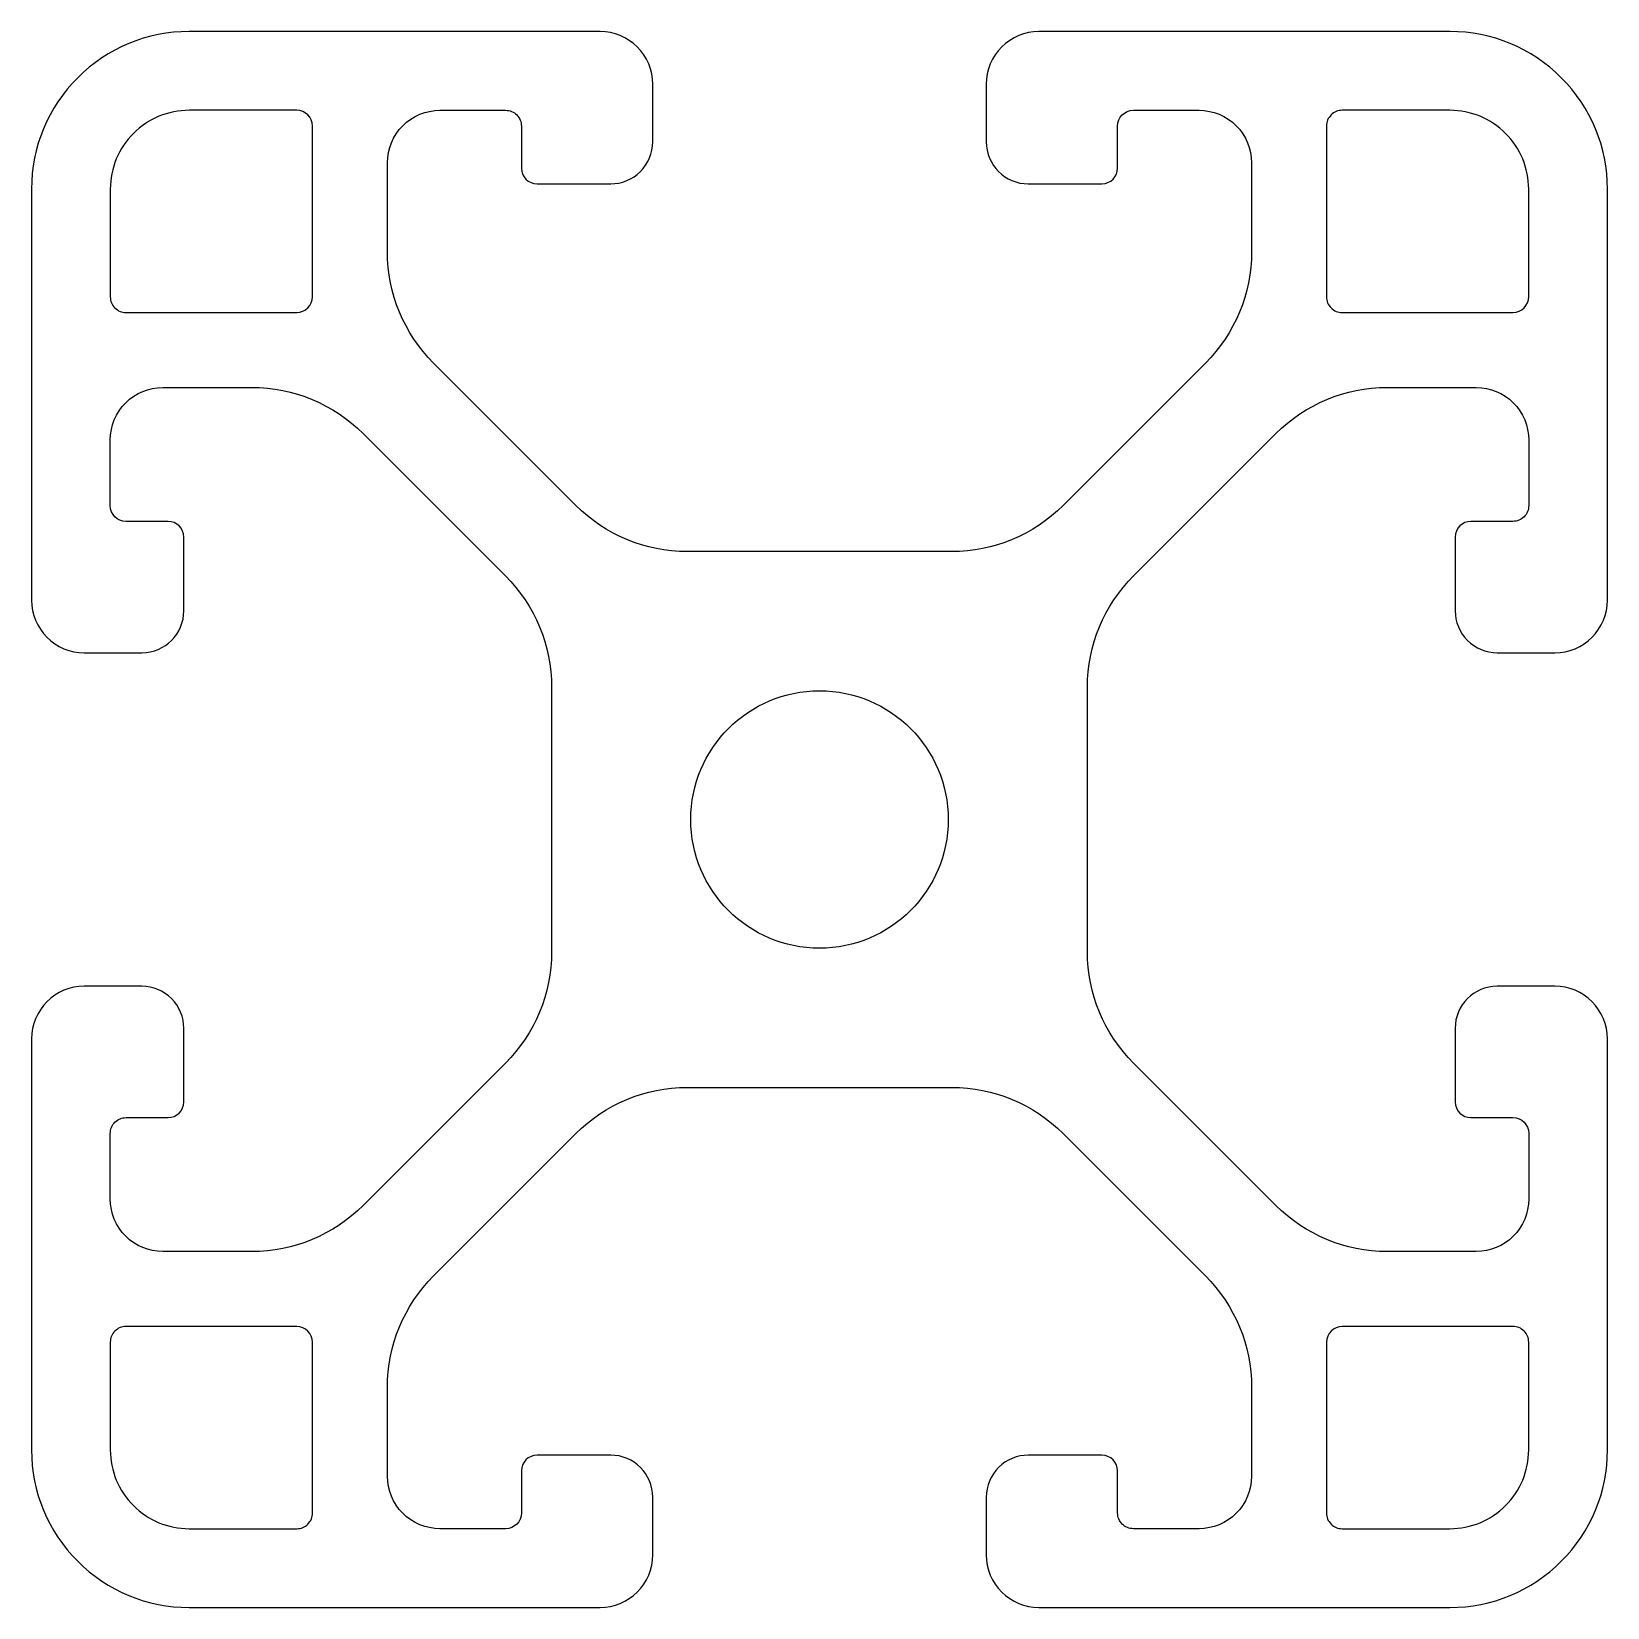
# Model space of a CAD drawing. Header units: millimetres. Extents: x -10.8 to 19.2, y 0 to 30.
import ezdxf

# ---------------------------------------------------------------- set-up
doc = ezdxf.new("R2010")
doc.units = ezdxf.units.MM
doc.layers.get('0').update_dxf_attribs({"linetype": 'CONTINUOUS'})

msp = doc.modelspace()

# ---------------------------------------------------------------- linework, layer by layer
for points in [[(-9.325, 20.975), (-9.325, 22.225, -0.414214), (-8.325, 23.225), (-6.632, 23.225, -0.198912), (-4.511, 22.346), (-1.804, 19.639, -0.198912), (-0.925, 17.518), (-0.925, 12.482, -0.198912), (-1.804, 10.361), (-4.511, 7.654, -0.198912), (-6.632, 6.775), (-8.325, 6.775, -0.414214), (-9.325, 7.775), (-9.325, 9.025, -0.414214), (-9.025, 9.325), (-8.225, 9.325, 0.414213), (-7.925, 9.625), (-7.925, 11.025, 0.414214), (-8.725, 11.825), (-9.825, 11.825, 0.414214), (-10.825, 10.825), (-10.825, 3, 0.414214), (-7.825, 0), (0, 0, 0.414214), (1, 1), (1, 2.1, 0.414213), (0.2, 2.9), (-1.2, 2.9, 0.414212), (-1.5, 2.6), (-1.5, 1.8, -0.414213), (-1.8, 1.5), (-3.05, 1.5, -0.414214), (-4.05, 2.5), (-4.05, 4.193, -0.198912), (-3.171, 6.314), (-0.464, 9.021, -0.198912), (1.657, 9.9), (6.693, 9.9, -0.198912), (8.814, 9.021), (11.521, 6.314, -0.198912), (12.4, 4.193), (12.4, 2.5, -0.414214), (11.4, 1.5), (10.15, 1.5, -0.414214), (9.85, 1.8), (9.85, 2.6, 0.414213), (9.55, 2.9), (8.15, 2.9, 0.414214), (7.35, 2.1), (7.35, 1, 0.414214), (8.35, 0), (16.175, 0, 0.414214), (19.175, 3), (19.175, 10.825, 0.414214), (18.175, 11.825), (17.075, 11.825, 0.414213), (16.275, 11.025), (16.275, 9.625, 0.414212), (16.575, 9.325), (17.375, 9.325, -0.414213), (17.675, 9.025), (17.675, 7.775, -0.414214), (16.675, 6.775), (14.982, 6.775, -0.198912), (12.861, 7.654), (10.154, 10.361, -0.198912), (9.275, 12.482), (9.275, 17.518, -0.198912), (10.154, 19.639), (12.861, 22.346, -0.198912), (14.982, 23.225), (16.675, 23.225, -0.414214), (17.675, 22.225), (17.675, 20.975, -0.414214), (17.375, 20.675), (16.575, 20.675, 0.414213), (16.275, 20.375), (16.275, 18.975, 0.414214), (17.075, 18.175), (18.175, 18.175, 0.414214), (19.175, 19.175), (19.175, 27, 0.414214), (16.175, 30), (8.35, 30, 0.414214), (7.35, 29), (7.35, 27.9, 0.414213), (8.15, 27.1), (9.55, 27.1, 0.414212), (9.85, 27.4), (9.85, 28.2, -0.414213), (10.15, 28.5), (11.4, 28.5, -0.414214), (12.4, 27.5), (12.4, 25.807, -0.198912), (11.521, 23.686), (8.814, 20.979, -0.198912), (6.693, 20.1), (1.657, 20.1, -0.198912), (-0.464, 20.979), (-3.171, 23.686, -0.198912), (-4.05, 25.807), (-4.05, 27.5, -0.414214), (-3.05, 28.5), (-1.8, 28.5, -0.414214), (-1.5, 28.2), (-1.5, 27.4, 0.414213), (-1.2, 27.1), (0.2, 27.1, 0.414214), (1, 27.9), (1, 29, 0.414214), (0, 30), (-7.825, 30, 0.414214), (-10.825, 27), (-10.825, 19.175, 0.414214), (-9.825, 18.175), (-8.725, 18.175, 0.414213), (-7.925, 18.975), (-7.925, 20.375, 0.414212), (-8.225, 20.675), (-9.025, 20.675, -0.414213)], [(-9.325, 20.975), (-9.325, 22.225, -0.414214), (-8.325, 23.225), (-6.632, 23.225, -0.198912), (-4.511, 22.346), (-1.804, 19.639, -0.198912), (-0.925, 17.518), (-0.925, 12.482, -0.198912), (-1.804, 10.361), (-4.511, 7.654, -0.198912), (-6.632, 6.775), (-8.325, 6.775, -0.414214), (-9.325, 7.775), (-9.325, 9.025, -0.414214), (-9.025, 9.325), (-8.225, 9.325, 0.414213), (-7.925, 9.625), (-7.925, 11.025, 0.414214), (-8.725, 11.825), (-9.825, 11.825, 0.414214), (-10.825, 10.825), (-10.825, 3, 0.414214), (-7.825, 0), (0, 0, 0.414214), (1, 1), (1, 2.1, 0.414213), (0.2, 2.9), (-1.2, 2.9, 0.414212), (-1.5, 2.6), (-1.5, 1.8, -0.414213), (-1.8, 1.5), (-3.05, 1.5, -0.414214), (-4.05, 2.5), (-4.05, 4.193, -0.198912), (-3.171, 6.314), (-0.464, 9.021, -0.198912), (1.657, 9.9), (6.693, 9.9, -0.198912), (8.814, 9.021), (11.521, 6.314, -0.198912), (12.4, 4.193), (12.4, 2.5, -0.414214), (11.4, 1.5), (10.15, 1.5, -0.414214), (9.85, 1.8), (9.85, 2.6, 0.414213), (9.55, 2.9), (8.15, 2.9, 0.414214), (7.35, 2.1), (7.35, 1, 0.414214), (8.35, 0), (16.175, 0, 0.414214), (19.175, 3), (19.175, 10.825, 0.414214), (18.175, 11.825), (17.075, 11.825, 0.414213), (16.275, 11.025), (16.275, 9.625, 0.414212), (16.575, 9.325), (17.375, 9.325, -0.414213), (17.675, 9.025), (17.675, 7.775, -0.414214), (16.675, 6.775), (14.982, 6.775, -0.198912), (12.861, 7.654), (10.154, 10.361, -0.198912), (9.275, 12.482), (9.275, 17.518, -0.198912), (10.154, 19.639), (12.861, 22.346, -0.198912), (14.982, 23.225), (16.675, 23.225, -0.414214), (17.675, 22.225), (17.675, 20.975, -0.414214), (17.375, 20.675), (16.575, 20.675, 0.414213), (16.275, 20.375), (16.275, 18.975, 0.414214), (17.075, 18.175), (18.175, 18.175, 0.414214), (19.175, 19.175), (19.175, 27, 0.414214), (16.175, 30), (8.35, 30, 0.414214), (7.35, 29), (7.35, 27.9, 0.414213), (8.15, 27.1), (9.55, 27.1, 0.414212), (9.85, 27.4), (9.85, 28.2, -0.414213), (10.15, 28.5), (11.4, 28.5, -0.414214), (12.4, 27.5), (12.4, 25.807, -0.198912), (11.521, 23.686), (8.814, 20.979, -0.198912), (6.693, 20.1), (1.657, 20.1, -0.198912), (-0.464, 20.979), (-3.171, 23.686, -0.198912), (-4.05, 25.807), (-4.05, 27.5, -0.414214), (-3.05, 28.5), (-1.8, 28.5, -0.414214), (-1.5, 28.2), (-1.5, 27.4, 0.414213), (-1.2, 27.1), (0.2, 27.1, 0.414214), (1, 27.9), (1, 29, 0.414214), (0, 30), (-7.825, 30, 0.414214), (-10.825, 27), (-10.825, 19.175, 0.414214), (-9.825, 18.175), (-8.725, 18.175, 0.414213), (-7.925, 18.975), (-7.925, 20.375, 0.414212), (-8.225, 20.675), (-9.025, 20.675, -0.414213)], [(-9.325, 24.95, 0.414214), (-9.025, 24.65), (-5.775, 24.65, 0.414213), (-5.475, 24.95), (-5.475, 28.2, 0.414212), (-5.775, 28.5), (-7.825, 28.5, 0.414214), (-9.325, 27)], [(-9.325, 24.95, 0.414214), (-9.025, 24.65), (-5.775, 24.65, 0.414213), (-5.475, 24.95), (-5.475, 28.2, 0.414212), (-5.775, 28.5), (-7.825, 28.5, 0.414214), (-9.325, 27)], [(14.125, 28.5, 0.414214), (13.825, 28.2), (13.825, 24.95, 0.414215), (14.125, 24.65), (17.375, 24.65, 0.414213), (17.675, 24.95), (17.675, 27, 0.414214), (16.175, 28.5)], [(14.125, 28.5, 0.414214), (13.825, 28.2), (13.825, 24.95, 0.414215), (14.125, 24.65), (17.375, 24.65, 0.414213), (17.675, 24.95), (17.675, 27, 0.414214), (16.175, 28.5)], [(-9.025, 5.35, 0.414214), (-9.325, 5.05), (-9.325, 3, 0.414214), (-7.825, 1.5), (-5.775, 1.5, 0.414214), (-5.475, 1.8), (-5.475, 5.05, 0.414213), (-5.775, 5.35)], [(-9.025, 5.35, 0.414214), (-9.325, 5.05), (-9.325, 3, 0.414214), (-7.825, 1.5), (-5.775, 1.5, 0.414214), (-5.475, 1.8), (-5.475, 5.05, 0.414213), (-5.775, 5.35)], [(13.825, 1.8, 0.414214), (14.125, 1.5), (16.175, 1.5, 0.414214), (17.675, 3), (17.675, 5.05, 0.414214), (17.375, 5.35), (14.125, 5.35, 0.414212), (13.825, 5.05)], [(13.825, 1.8, 0.414214), (14.125, 1.5), (16.175, 1.5, 0.414214), (17.675, 3), (17.675, 5.05, 0.414214), (17.375, 5.35), (14.125, 5.35, 0.414212), (13.825, 5.05)]]:
    msp.add_lwpolyline(points, format="xyb", close=True)
msp.add_circle((4.175, 15), 2.45)
msp.add_circle((4.175, 15), 2.45)

doc.saveas('drawing.dxf')
